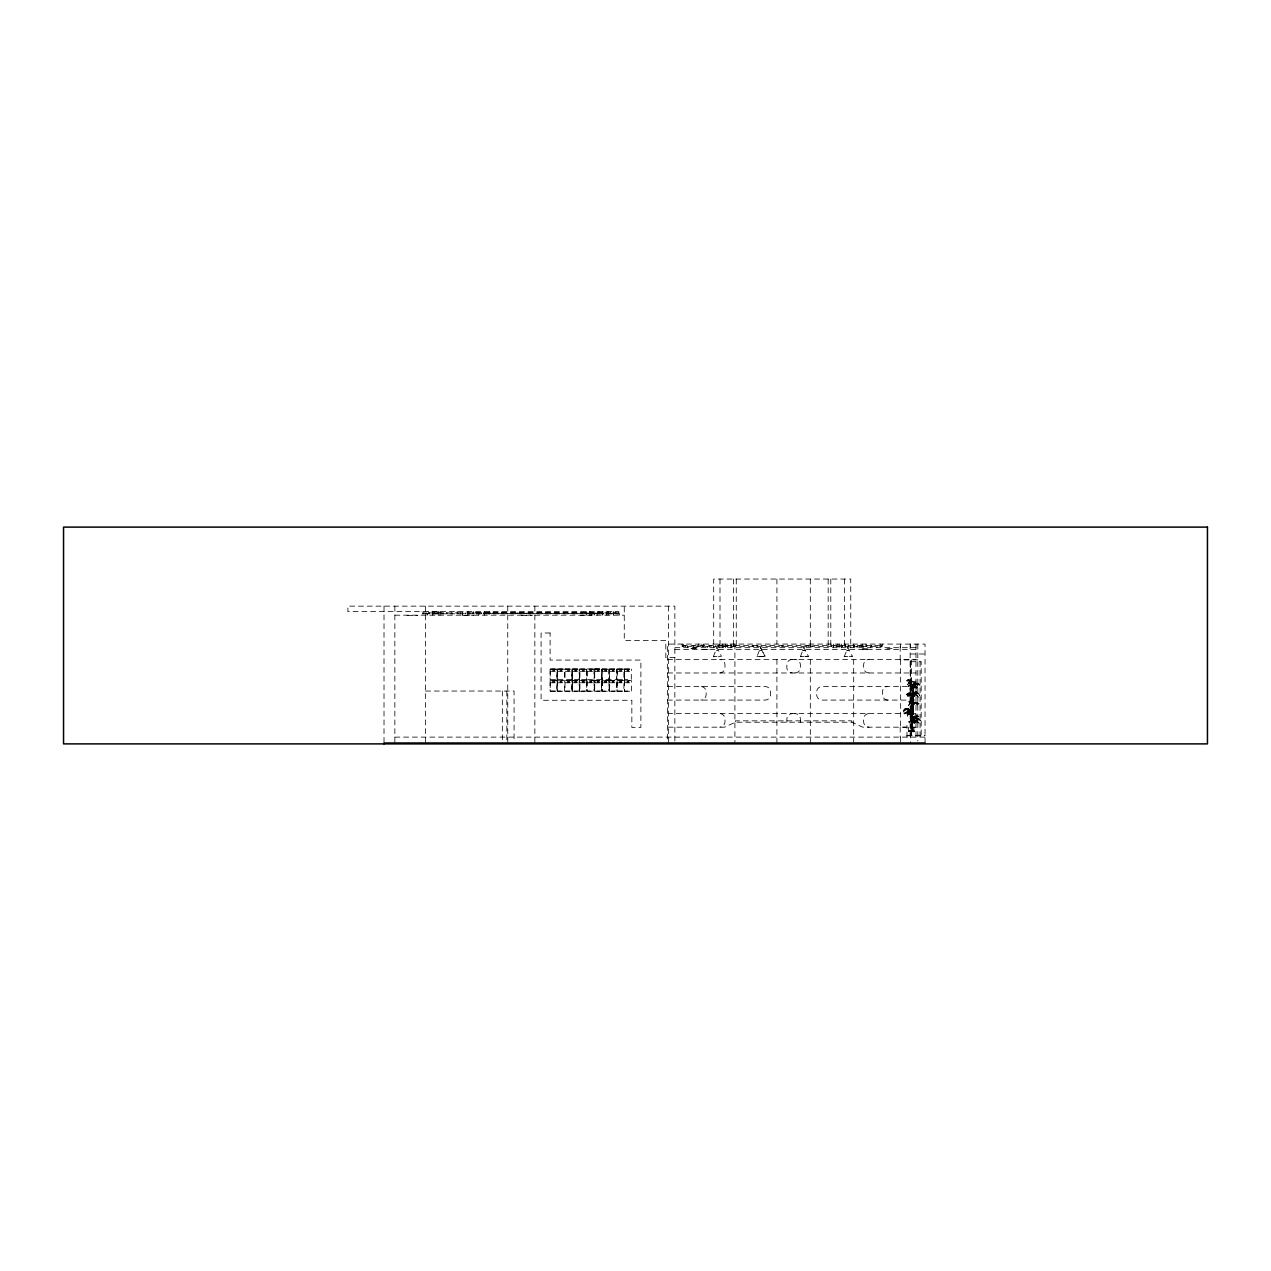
<?xml version="1.0" encoding="UTF-8"?>
<svg xmlns="http://www.w3.org/2000/svg" width="1271" height="1271" viewBox="0 0 1271 1271"><rect width="100%" height="100%" fill="white"/><g stroke="black" fill="none" stroke-linecap="round" stroke-linejoin="round"><path stroke-width="0.75" stroke-dasharray="5 3.75" d="M908.781 727.171C906.414 733.176 912.53 731.826 911.45 730.809M914.421 682.765A22.036 3.988 79.1 0 1 914.627 682.829L914.627 682.829A21.623 1.319 0.4 0 0 914.564 682.749L914.421 682.765A22.783 2.987 -0.8 0 0 914.357 682.877L913.007 695.587L912.467 731.699L912.689 713.587L909.972 713.079A12.758 1.509 -35.3 0 1 908.86 713.905L908.225 714.588A12.329 2.701 -60.2 0 1 907.272 716.161A12.329 2.701 -60.2 0 1 908.114 714.54L908.749 713.889A12.631 1.478 -34.9 0 1 909.877 713.079L911.927 713.095A9.501 1.875 16.4 0 1 912.896 713.508L913.388 713.857A9.247 4.814 55.4 0 0 912.912 712.634L912.514 712.157A9.469 3.05 30.7 0 0 911.768 711.553L911.196 712.157A7.118 4.925 -11.1 0 1 911.164 712.729A6.975 4.734 -14.3 0 1 910.942 712.237L911.577 711.553A9.564 3.114 31 0 0 912.26 712.173L912.689 712.666A9.247 4.814 55.4 0 0 913.404 713.857A5.862 2.129 37.2 0 1 913.897 714.636A5.306 1.922 37.2 0 1 913.071 713.825L913.531 686.912L917.169 687.5A5.434 0.985 43.6 0 1 916.725 687.118L914.993 686.594A5.561 1.827 4.9 0 0 915.104 686.833L915.231 687.039A3.432 2.256 9.6 0 0 915.581 687.5A3.098 2.049 9.6 0 0 915.549 687.023L915.454 686.833A5.529 1.811 4.8 0 0 915.263 686.594L915.581 686.578A7.435 2.177 31.7 0 0 917.36 688.024A7.435 2.177 31.7 0 0 915.692 686.594L915.628 686.499M915.438 682.209L915.136 682.193A4.528 2.907 -5.3 0 0 914.755 682.4L914.469 682.67A22.608 3.702 -1 0 1 914.453 682.877L912.673 695.634L914.945 692.552L919.076 693.887A7.531 1.223 58.7 0 0 919.537 694.633A7.69 0.921 59.1 0 0 919.076 693.887L918.488 693.346A7.928 1.668 22.8 0 0 916.264 692.107L915.851 691.964A18.318 3.368 10.2 0 0 916.327 691.885A17.842 9.072 -86.9 0 1 916.661 691.996L916.232 691.869A18.445 2.844 11 0 0 915.93 691.917L912.737 695.555L911.943 731.699L912.594 695.571L914.389 682.384A4.893 1.668 -10.9 0 0 913.658 682.003A4.893 1.668 -10.9 0 0 914.23 682.432M916.852 695.428L918.25 697.128L915.628 694.236A7.69 1.795 33.2 0 0 917.328 695.73A7.69 1.795 33.2 0 0 915.946 694.363L913.642 694.411L912.864 695.587L912.562 731.699L912.8 695.587L912.928 704.531L912.085 704.547L911.815 731.746L914.246 731.699L914.23 730.809L908.86 730.682L908.829 731.699L910.02 731.222M914.23 682.432C911.116 686.181 914.627 719.386 910.513 711.569A9.533 4.782 -19.7 0 0 909.369 713.412A9.533 4.782 -19.7 0 0 910.814 711.569L911.815 713.635L909.464 712.84A9.056 1.811 -1.8 0 0 908.606 712.952L908.145 713.095A3.686 1.382 -17.6 0 0 907.637 713.476A4.321 1.621 -17.6 0 0 908.4 713.126C919.807 716.145 907.732 687.976 914.961 682.988A9.787 2.733 2.9 0 1 917.424 683.703L917.869 684.179A5.862 3.241 27.1 0 0 918.711 684.974A5.306 2.923 27.1 0 0 918.298 684.163L917.916 683.83A9.453 2.526 12.2 0 0 917.154 683.433L919.14 684.322A9.294 1.001 44.3 0 1 919.727 684.974A9.501 1.446 44.1 0 1 919.012 684.227L918.17 683.719M918.393 703.34L919.124 703.991A9.294 0.906 44.3 0 1 918.393 703.34C915.787 701.735 911.609 701.528 909.401 703.864A12.329 2.701 -60.2 0 1 908.447 705.437A12.329 2.701 -60.2 0 1 909.289 703.832L909.925 703.181A12.631 1.478 -34.9 0 1 911.053 702.37L909.178 702.656L910.163 702.259A8.341 1.652 -1.6 0 0 910.862 702.18L913.102 702.386A9.501 1.875 16.4 0 1 914.071 702.799L914.564 703.133A5.862 2.129 37.2 0 1 915.072 703.927A5.306 1.922 37.2 0 1 914.262 703.117L913.722 702.799A9.453 1.859 16.2 0 1 912.832 702.386L909.575 702.418A4.321 1.621 -17.6 0 1 908.813 702.768A3.686 1.382 -17.6 0 1 909.321 702.386L909.782 702.243A9.056 1.811 -1.8 0 1 910.64 702.132L913.118 702.942L912.928 731.222L911.704 731.746L911.672 730.682L911.736 731.746M912.864 704.499L914.342 683.194L913.023 683.448A4.321 1.16 -23.5 0 0 912.737 683.814A3.686 0.985 -23.5 0 0 913.293 683.417L914.675 683.02A9.787 2.733 2.9 0 0 917.424 683.703A9.501 2.558 12.4 0 1 916.788 683.433L917.598 683.433A12.71 0.826 35.3 0 1 920.998 685.895A12.71 0.826 35.3 0 1 917.551 683.433L916.375 683.417M912.88 704.579C910.02 703.514 917.185 680.811 912.991 685.196A7.404 4.178 -30.7 0 1 912.705 685.784A7.261 3.877 -32.6 0 1 912.753 685.276C909.099 684.529 907.653 685.45 912.657 685.196L914.786 684.847A7.642 1.859 8.6 0 1 915.215 684.243L915.692 684.163A17.762 1.922 -4.3 0 0 916.137 684.068A17.19 8.484 -77.6 0 1 916.55 684.116L916.089 684.052A16.857 0.858 2 0 0 916.756 684.132A12.631 7.229 7 0 1 916.55 683.417L917.169 683.29A12.758 7.372 7.1 0 1 917.281 684.243L917.328 684.91A12.329 10.518 21.7 0 1 917.106 686.483A12.329 10.518 21.7 0 1 916.804 684.862L916.041 684.052A17.635 2.383 -5.5 0 0 915.692 684.163L913.611 686.848L912.467 695.571L911.879 731.699L911.069 711.474L911.815 731.699C912.403 729.999 915.628 731.619 913.198 731.762M914.485 682.4L911.879 713.539L911.005 711.506L908.415 712.713L911.053 711.553L911.911 713.587L911.831 731.699M909.829 703.483A8.389 1.319 -59.1 0 0 909.258 704.547A8.389 1.319 -59.1 0 0 909.909 703.467A6.45 3.638 -27.4 0 1 910.306 703.006A8.675 1.255 -33.6 0 1 911.053 702.498L915.041 702.545A7.086 1.303 16.6 0 1 915.835 702.863L916.232 703.101A3.988 1.557 36.1 0 1 916.741 703.705A4.401 1.732 36.1 0 1 916.01 703.117L913.039 702.927L912.467 722.627L916.741 715.78A17.635 2.383 -5.5 0 1 917.042 715.668L917.551 715.732A17.19 8.484 -77.6 0 0 917.138 715.684A17.762 1.922 -4.3 0 1 916.741 715.78L916.979 716.002A7.07 0.794 9.7 0 1 917.678 716.097L918.663 716.494L915.676 716.542L913.166 721.007L913.849 721.928A12.329 9.294 42.5 0 1 914.214 723.549A12.329 9.294 42.5 0 1 913.404 721.976L912.991 721.293A12.758 6.244 21.7 0 1 912.435 720.466L908.543 722.023A5.862 0.826 -41.4 0 0 909.48 721.245L912.816 720.466A12.631 6.133 21.4 0 1 913.499 721.277A4.401 2.018 33.3 0 1 913.722 721.896A3.988 1.827 33.3 0 1 913.182 721.293L912.832 721.038A7.086 1.716 13.9 0 1 912.276 720.736L911.196 721.277A9.501 5.529 -29.3 0 1 910.846 722.039A9.294 5.148 -31.2 0 1 910.894 721.372C912.181 718.83 920.617 722.214 914.389 720.609A12.631 7.213 -7.2 0 0 914.119 721.42L914.008 722.055A12.329 10.692 -13 0 0 914.008 723.676A12.329 10.692 -13 0 0 914.548 722.103L914.723 721.435A12.758 7.356 -7.3 0 0 914.85 720.609L915.47 720.435A9.485 2.701 18.1 0 1 917.487 721.753A9.485 2.701 18.1 0 1 915.295 720.466L911.132 720.498A12.71 4.433 -29.7 0 0 908.511 722.945A12.71 4.433 -29.7 0 0 911.402 720.498L915.803 720.625A12.71 1.748 34.7 0 1 919.092 723.088A12.71 1.748 34.7 0 1 915.708 720.625L913.15 720.943C911.069 718.496 907.51 725.296 910.179 721.34M910.37 731.762L911.418 731.699L910.973 730.777M914.23 731.699L908.924 731.095M912.038 704.515L912.038 713.555L909.766 712.856A8.341 1.652 -1.6 0 1 908.892 713.015L907.987 713.365L911.943 713.508L909.115 709.44L907.065 708.551A9.787 1.43 -14.3 0 0 903.935 709.25A9.787 1.43 -14.3 0 0 907.001 708.614L909.051 709.52L911.927 713.571L909.686 712.888L911.879 713.539L909.099 709.44L905.572 708.376A22.036 18.715 -69.3 0 1 906.525 708.328A22.783 1.7 6.2 0 1 907.192 708.44L907.351 708.725A9.056 1.525 6.6 0 0 906.986 708.837L906.843 708.98A3.686 1.716 3.1 0 0 906.843 709.361A4.321 2.018 3.1 0 0 907.224 709.011L907.319 708.948A8.341 1.366 6.6 0 0 907.669 708.773L911.927 713.571L907.129 712.92A12.329 9.771 -37.3 0 0 907.144 714.493A12.329 9.771 -37.3 0 0 907.621 712.888L907.891 712.237A12.631 6.784 -15.1 0 0 908.241 711.426L904.761 712.586L907.573 711.442A12.71 2.367 -34 0 1 904.237 713.905A12.71 2.367 -34 0 1 907.415 711.442L907.812 711.299A12.758 6.927 -15.3 0 0 907.319 712.253L908.479 712.427M908.908 731.699C911.275 729.506 909.528 732.128 910.115 731.222M914.469 682.686L912.546 695.602L911.831 713.539L910.687 711.458L911.831 713.603L907.446 708.646M911.99 720.705L911.879 720.673A9.533 5.529 -1.6 0 1 911.688 722.579C911.18 700.146 914.04 724.82 911.831 722.659A9.533 5.529 -1.6 0 1 911.625 720.736L915.565 720.546A8.643 1.319 32.8 0 1 917.853 722.15A8.643 1.319 32.8 0 1 915.485 720.562L911.958 720.45L915.231 720.466A8.675 4.734 10.2 0 1 915.549 721.086L915.66 721.531A8.389 6.816 29.6 0 1 915.628 722.595A8.389 6.816 29.6 0 1 915.311 721.515L915.152 721.086A8.595 4.655 10.1 0 1 914.945 720.546L914.913 720.578A6.45 2.002 8.2 0 0 915.263 720.864L915.533 721.086A3.988 2.431 20.4 0 0 916.073 721.61A3.606 2.192 20.4 0 0 915.851 721.054L915.74 720.943A6.434 1.97 8.1 0 0 915.184 720.578L913.166 721.007A7.118 1.748 14.1 0 0 912.53 720.736L911.037 720.721M909.718 703.53L910.036 703.197A12.758 1.509 -35.3 0 0 911.148 702.37L918.361 703.244M914.199 727.171L913.579 731.746M912.705 704.484L913.023 695.618L916.153 692.123A7.928 1.668 22.8 0 0 918.472 693.235M550.105 669.213L550.105 679.572M550.105 680.668L550.105 690.995M557.016 679.604L557.032 669.213M557.508 669.213L557.524 679.572M557.032 690.995L557.032 680.668M557.508 680.668L557.508 690.995M564.975 669.213L571.775 669.15L571.775 679.588L565.007 679.667L565.087 669.134M564.435 690.995L564.419 680.573L557.619 680.589L557.619 691.043L564.419 691.09M571.886 679.604L571.886 669.213M571.886 690.995L571.886 680.668M572.379 680.668L572.411 691.138M579.401 679.54L579.401 669.213M579.83 669.213L586.694 669.134L586.694 679.588L579.862 679.667L579.989 669.134M579.401 690.995L579.401 680.668M579.83 680.668L586.694 680.589L586.694 691.043L579.862 691.138L579.989 680.589M594.256 690.995L594.256 680.573L587.345 680.605L587.345 691.043L594.24 691.09M601.66 679.604L594.701 679.572L594.717 669.086L601.564 669.134L601.564 679.588L601.501 669.15M602.104 669.213L609.127 669.213M601.676 690.995L594.701 691.074L594.717 680.541L601.564 680.589L601.564 691.043L601.501 680.605M609.603 669.213L616.53 669.213L609.794 669.324M609.127 690.995L609.111 680.573L602.12 680.541L602.136 691.138L609.111 691.09M616.419 691.043L609.635 691.106L609.635 680.541L616.53 680.605L616.53 690.963M617.071 669.213L617.071 679.572M617.071 680.668L617.071 690.995M624.474 669.213L631.401 669.213M631.401 690.995L631.385 680.573L624.474 680.605L624.506 691.138L631.369 691.09M914.564 702.545L915.279 702.561A9.533 1.255 34.8 0 1 917.741 704.404A9.533 1.255 34.8 0 1 915.199 702.561L914.214 702.545A9.469 5.418 -6.8 0 0 914.024 703.149L913.944 703.641A9.247 8.023 -12 0 0 913.944 704.849A9.247 8.023 -12 0 0 914.342 703.673L914.469 703.165A9.564 5.529 -6.9 0 0 914.564 702.545L915.898 703.149A7.118 2.653 40.1 0 0 916.343 703.721A6.975 2.32 41 0 0 916.057 703.228L915.581 702.863A7.118 1.319 16.8 0 1 914.898 702.561L914.977 702.45M911.609 702.228L910.64 702.942A6.323 3.702 -24.9 0 1 909.941 703.499L910.354 703.038A8.595 1.239 -33.2 0 0 911.116 702.498L914.659 702.466L912.054 704.515L913.436 686.848L915.628 684.227M912.499 693.362C916.391 696.143 915.771 692.616 911.895 694.22A9.501 6.45 14.9 0 0 912.006 694.983A9.294 6.164 17.9 0 0 912.228 694.316L911.927 693.394A4.321 1.509 19.6 0 1 912.149 693.759L910.306 695.062L912.292 693.426A12.71 6.101 21.9 0 0 914.421 695.888A12.71 6.101 21.9 0 0 912.673 693.426L911.1 693.172L912.88 695.65L913.611 686.928L915.994 684.386A7.07 0.794 9.7 0 1 916.677 684.465L917.662 684.878L915.771 684.418M916.772 695.38L913.642 694.411L912.594 695.571L910.624 692.997A9.787 2.558 -6.6 0 1 907.621 693.648A9.787 2.558 -6.6 0 1 910.481 692.933L911.72 693.362A3.686 1.287 19.6 0 0 912.149 693.759L913.341 693.887A5.735 1.112 29 0 0 913.738 694.268L914.961 692.552L918.393 693.251M909.162 680.08L912.626 685.228L909.861 680.811L911.164 681.049A7.404 4.449 27.4 0 0 911.402 681.637A7.261 4.178 29.5 0 0 911.402 681.113L908.638 680.001A17.762 1.795 4.9 0 1 908.209 679.906L908.304 679.89A17.635 2.208 6.2 0 1 908.701 680.001L908.924 680.255A7.642 1.748 -9.9 0 0 909.369 680.636A7.642 1.748 -9.9 0 0 909.162 680.08L908.765 680.064M915.628 694.236L912.88 695.555L914.627 682.495M912.975 695.571L914.342 683.21L913.642 686.88L914.802 686.483A9.85 2.161 33.4 0 1 915.644 687.118L915.898 687.436A7.213 5.068 47 0 0 916.264 688.374A7.213 5.068 47 0 0 916.169 687.452L915.994 687.071A7.467 3.638 21.9 0 0 915.581 686.578L915.263 686.594A7.388 3.575 21.6 0 0 915.692 687.055L916.121 687.627A9.612 3.559 58.5 0 1 916.709 688.882A9.612 3.559 58.5 0 1 915.946 687.659L915.47 687.134A9.961 2.208 33.8 0 1 914.659 686.483L913.563 686.499A9.914 5.449 -12.9 0 0 912.88 688.421A9.914 5.449 -12.9 0 0 913.913 686.499L914.5 686.372A9.294 5.497 28 0 0 914.485 685.593C914.612 682.829 909.226 686.69 912.896 684.815A7.118 1.287 17 0 1 913.642 685.133L914.167 685.498A9.501 5.847 25.7 0 0 914.453 686.261L914.278 686.419A7.404 2.987 5.1 0 1 914.58 687.389A7.404 2.987 5.1 0 1 914.008 686.372L915.454 686.467M909.877 680.795L911.053 682.702L907.51 683.337L911.069 682.734L908.908 680.255L913.341 686.88L915.295 686.562L913.372 686.928L908.908 680.271L913.404 686.833L909.877 680.779L910.687 680.287L909.909 680.811L913.388 686.833L908.908 680.255L912.626 685.228L908.924 680.255L910.64 680.319L909.909 680.811L913.404 686.833L910.37 682.273L914.087 686.435L913.404 686.944L909.877 680.795L913.356 681.621L908.908 680.271L913.42 686.833L909.877 680.811L911.243 680.43A9.914 3.686 28.7 0 1 913.245 682.336A9.914 3.686 28.7 0 1 911.069 680.43L909.972 680.414A9.85 4.607 -22.9 0 0 909.401 681.034L909.099 681.542A9.612 7.022 -44.8 0 0 908.797 682.797A9.612 7.022 -44.8 0 0 909.448 681.574L909.782 681.049A9.961 4.703 -23.1 0 0 910.258 680.414L911.037 680.319M915.215 684.243L913.642 686.912L914.485 682.591C910.37 685.466 915.406 724.089 909.099 709.44L907.573 708.757L911.911 713.587L908.733 712.443A22.036 21.13 48.5 0 0 907.669 712.491L907.669 712.491M915.406 684.481L913.642 686.912L914.5 682.591L912.07 704.515L914.373 702.545M910.687 684.64L910.37 684.783A8.643 0.89 -33.3 0 1 907.987 686.372A8.643 0.89 -33.3 0 1 910.322 684.767L914.437 684.719A12.71 4.957 27.9 0 1 916.836 687.166A12.71 4.957 27.9 0 1 914.119 684.719L911.434 684.815A9.564 1.462 -34.9 0 1 910.624 685.434L910.147 685.927A9.247 2.494 -59.8 0 1 909.416 687.118A9.247 2.494 -59.8 0 1 910.036 685.895L910.513 685.419A9.469 1.43 -34.6 0 1 911.339 684.815L913.325 686.88L915.279 686.515L913.388 686.848L914.5 682.591L912.499 695.587L915.056 694.236A10.232 5.592 9.6 0 0 914.739 694.792L914.564 695.269A9.993 8.532 7.6 0 0 914.278 696.524A9.993 8.532 7.6 0 0 914.977 695.412L915.215 694.919A10.343 5.704 9.6 0 0 915.422 694.316L915.168 694.157M572.395 669.086L572.411 679.667M594.701 669.118L601.485 669.324M911.1 684.767L910.703 684.751A8.675 4.846 -6.8 0 0 910.465 685.307L910.401 685.752A8.389 7.006 -22.6 0 0 910.497 686.817A8.389 7.006 -22.6 0 0 910.767 685.736L910.878 685.307A8.595 4.75 -6.6 0 0 911.005 684.767L914.326 684.561A9.85 4.909 20.2 0 1 914.834 685.196L915.088 685.705A9.612 7.419 40.3 0 1 915.342 686.96A9.612 7.419 40.3 0 1 914.723 685.736L914.373 685.196A9.961 5.005 20.4 0 1 914.008 684.561L913.023 684.592A9.914 3.257 -30.5 0 0 910.91 686.499A9.914 3.257 -30.5 0 0 913.213 684.592L911.641 684.704L912.483 684.767A9.533 5.418 8.1 0 1 912.816 686.658A9.533 5.418 8.1 0 1 912.117 684.831L913.325 686.88L914.485 682.606L914.199 683.925L917.312 683.274M912.53 722.786L915.072 717.48A21.623 1.223 1.4 0 1 915.708 717.575L915.438 717.559A22.036 9.961 77.9 0 0 914.929 717.511A22.783 2.764 -3 0 0 914.643 717.622L913.801 718.067A4.321 1.589 -18.2 0 0 913.627 718.544A3.686 1.35 -18.2 0 0 914.008 718.147L915.12 717.718A9.787 2.478 7.6 0 1 918.043 718.433A9.787 2.478 7.6 0 1 914.977 717.797L912.403 722.77L912.848 731.746M911.434 702.243L914.659 702.466L913.071 702.958L912.721 704.579L913.102 702.958L914.739 702.45L910.878 703.181A9.501 6.577 -10.4 0 0 910.64 703.943A9.294 6.482 -6.9 0 0 911.196 703.276L912.34 702.545A6.45 1.764 12 0 1 912.769 702.815L912.959 703.038A3.988 2.177 27.6 0 1 913.007 703.562A3.606 1.97 27.6 0 1 912.642 703.022L912.403 702.799A6.434 1.732 11.8 0 1 912.07 702.529L912.483 702.386A12.71 7.308 5.8 0 1 912.753 704.849A12.71 7.308 5.8 0 1 912.022 702.386L916.661 702.45A12.71 2.907 33.3 0 1 919.743 704.897A12.71 2.907 33.3 0 1 916.486 702.45L911.371 702.418A8.643 4.671 -9.2 0 0 910.894 704.102A8.643 4.671 -9.2 0 0 911.736 702.513L916.28 702.307M912.149 704.547L914.643 702.513L908.844 701.783A22.036 21.13 48.5 0 1 909.909 701.735L913.023 702.927L912.673 713.539L913.023 702.911L910.957 701.926M915.946 702.402L911.609 702.482L915.946 702.402L912.038 702.259L913.039 702.863L912.61 704.579L913.023 702.911L911.228 702.196L915.978 702.339A9.453 2.971 7.2 0 1 916.47 702.847L916.693 703.181A5.306 3.384 15.4 0 1 916.868 703.975A5.862 3.734 15.4 0 1 916.184 703.197L915.898 702.863A9.501 3.019 7.3 0 1 915.565 702.45L915.978 702.355A12.631 6.562 17.7 0 0 916.375 703.244L916.677 703.88A12.329 9.39 41.6 0 0 917.217 705.5A12.329 9.39 41.6 0 0 917.169 703.927L916.931 703.244A12.758 6.673 18 0 0 916.343 702.418L911.243 702.164L915.978 702.355L911.323 702.402L913.023 702.911L912.626 704.595L913.118 702.942L914.643 702.529L911.243 702.164L913.023 702.911L912.61 704.595L913.055 702.911L914.659 702.45L911.323 702.402M912.721 704.579L913.102 702.958L914.659 702.529L911.609 702.482L914.659 702.529M912.689 731.699L912.387 722.722L914.564 717.702M909.782 712.65L911.847 713.619L910.751 712.936L910.02 713.984A9.294 6.482 -6.9 0 1 909.464 714.652A9.501 6.577 -10.4 0 1 909.702 713.889L911.657 713.095A9.453 1.859 16.2 0 0 912.546 713.508L912.626 722.627L914.485 717.972L912.403 722.77L914.485 717.924L912.419 722.786L914.485 717.924L912.435 722.786L914.485 717.94L912.816 721.134L911.498 720.578L915.263 720.419M912.61 704.579L912.371 702.243M912.403 722.754L912.848 721.086L915.12 720.45L910.576 721.34A7.118 4.687 -19.6 0 0 910.306 721.896A6.975 4.671 -16.5 0 0 910.783 721.404L912.26 720.323M624.49 680.573L624.585 691.043M907.859 711.236L911.021 711.919C904.38 711.617 912.689 710.203 911.847 713.587C903.792 703.499 916.375 714.874 908.161 711.41C915.851 714.652 904.491 706.644 909.035 709.488C915.311 715.923 904.602 706.422 909.083 709.425L910.592 711.506M910.735 692.711L910.672 692.695A22.036 8.675 -78.3 0 0 910.29 692.759L910.068 692.79A21.623 1.255 -1.1 0 1 910.608 692.695L910.672 692.695A22.783 2.828 2.5 0 1 910.989 692.822C914.151 698.859 911.704 690.598 908.59 694.045A6.323 1.398 -41 0 0 908.272 694.474L907.129 695.094L910.846 693.537A9.533 5.529 -1.4 0 1 910.592 695.38A9.533 5.529 -1.4 0 1 910.497 693.537L908.161 694.395A6.45 1.7 -40.5 0 0 908.717 693.982L911.402 693.537A7.118 1.732 14.2 0 1 912.054 693.855L913.102 693.855A7.721 4.258 15.2 0 1 912.657 695.205A7.721 4.258 15.2 0 1 912.832 693.791L913.515 693.982A5.767 1.128 29.2 0 1 913.992 694.331L914.199 694.586A3.559 1.43 48.5 0 1 914.31 695.094A3.225 1.303 48.5 0 1 913.992 694.522L915.994 691.932M912.499 693.871L912.117 694.125A5.656 3.702 1.3 0 1 911.641 694.411A5.767 3.718 -1.9 0 1 911.943 694.03L912.356 694.109A4.401 2.002 33.5 0 1 912.61 694.697A3.988 1.811 33.5 0 1 912.07 694.093L912.499 695.634L911.815 693.219M910.608 692.695A22.608 3.527 3.1 0 0 910.894 692.822L912.546 695.539L911.879 693.315L912.467 695.602L909.925 693.346M908.527 693.156L909.13 693.378A9.501 2.939 -8.5 0 1 908.733 693.791L908.4 694.125A5.862 3.654 -18.4 0 1 907.685 694.903L908.177 693.775A9.453 2.892 -8.4 0 1 908.717 693.378L911.958 693.378L908.098 693.378A12.71 2.447 -33.9 0 0 904.92 695.825A12.71 2.447 -33.9 0 0 908.241 693.378L909.321 693.362L905.683 694.919L908.209 693.203L911.958 693.378L908.59 693.235A12.758 6.895 -15.7 0 0 907.955 694.188A5.306 3.305 -18.4 0 0 907.685 694.903A12.329 9.723 -38 0 0 907.78 696.429A12.329 9.723 -38 0 0 908.272 694.808L908.527 694.173A12.631 6.752 -15.5 0 0 908.908 693.346L909.289 693.331M916.343 715.986L916.296 715.875A7.642 1.859 8.6 0 0 915.787 716.415A7.642 1.859 8.6 0 0 916.486 715.907L912.499 722.611L913.754 718.623L917.217 718.163A12.71 2.907 33.3 0 0 920.474 720.625A12.71 2.907 33.3 0 0 917.392 718.163L914.596 718.512L916.566 715.938L912.483 722.611C913.881 720.593 909.671 719.783 913.071 721.022L915.104 720.53L911.323 720.625M909.718 693.505C917.821 694.427 903.363 692.345 911.657 693.95L908.686 693.219L911.752 693.823L909.766 693.41A6.434 1.589 -13.4 0 0 909.099 693.775L908.733 694.03A3.606 1.748 -31.6 0 0 908.352 694.554A3.988 1.938 -31.6 0 0 909.003 694.03L909.369 693.807A6.45 1.605 -13.6 0 0 909.925 693.521L910.036 693.473A8.675 4.909 2.4 0 0 909.988 694.014L910.02 694.459A8.389 7.229 -1.2 0 0 910.274 695.523A8.389 7.229 -1.2 0 0 910.386 694.443L910.401 694.014A8.595 4.814 2.5 0 0 910.354 693.489L910.068 693.394M915.978 718.163L919.124 719.052A9.294 0.906 44.3 0 0 919.854 719.72L916.264 718.115A5.529 1.811 4.8 0 1 916.455 718.449L916.55 718.639A3.098 2.049 9.6 0 1 916.582 719.116A3.432 2.256 9.6 0 1 916.232 718.655L916.105 718.449A5.561 1.827 4.9 0 1 915.994 718.21L916.534 718.099A7.435 2.177 31.7 0 0 918.361 719.656A7.435 2.177 31.7 0 0 916.693 718.21L916.439 718.115A7.467 3.638 21.9 0 1 916.995 718.687L917.408 719.608A12.329 9.39 41.6 0 0 917.948 721.213A12.329 9.39 41.6 0 0 917.9 719.64L917.662 718.973A12.758 6.673 18 0 0 917.074 718.147L914.58 718.48L916.486 716.034L912.578 722.659L912.896 721.15L915.088 720.498L912.165 720.466M916.756 716.002L912.514 722.611L912.896 721.15L915.088 720.498L911.974 720.45L914.31 720.593A9.469 1.922 33.8 0 1 915.12 721.197L915.581 721.674A9.247 3.193 58.9 0 1 916.169 722.897A9.247 3.193 58.9 0 1 915.438 721.706L914.977 721.213A9.564 1.954 34.1 0 1 914.183 720.593L913.468 720.609A9.533 5.306 -11.7 0 1 912.562 722.436A9.533 5.306 -11.7 0 1 913.134 720.609L913.913 721.261A6.975 4.893 -1.7 0 0 914.246 721.769A7.118 5.02 1.9 0 0 914.151 721.197L912.769 720.609A7.118 1.096 -17.9 0 0 911.974 720.911L911.561 721.165A4.401 1.207 -39.5 0 0 911.1 721.753A3.988 1.08 -39.5 0 0 911.752 721.15L912.197 720.911A7.086 1.08 -17.6 0 0 912.928 720.609C914.135 720.927 912.657 720.26 915.644 716.59L916.486 716.034M913.388 720.53L912.578 722.659L912.912 721.134L914.993 720.498L911.672 720.689L914.961 720.578M914.675 681.987A11.01 2.637 -84.6 0 1 914.818 681.669L914.866 681.51A10.803 5.704 -16.5 0 0 914.612 681.987M916.772 716.034L912.578 722.659L912.912 721.134L911.72 720.641M913.071 720.943L912.499 722.611L916.582 716.05L913.198 721.007L911.958 720.355L915.056 720.53L911.958 720.355L915.041 720.466L911.974 720.355L915.041 720.466L913.086 721.007L915.66 718.099A9.85 2.161 33.4 0 1 916.645 718.735L916.915 718.909A5.862 3.734 15.4 0 0 917.598 719.704A5.306 3.384 15.4 0 0 917.424 718.893L917.201 718.576A9.453 2.971 7.2 0 0 916.741 718.163L916.264 718.21A9.501 3.019 7.3 0 0 916.629 718.576L917.122 719.243A9.612 3.559 58.5 0 1 917.71 720.498A9.612 3.559 58.5 0 1 916.947 719.275L916.47 718.75A9.961 2.208 33.8 0 1 915.66 718.099L914.564 718.131A9.914 5.449 -12.9 0 0 913.881 720.037A9.914 5.449 -12.9 0 0 914.913 718.131L915.009 717.988A7.404 2.987 5.1 0 0 915.581 719.005A7.404 2.987 5.1 0 0 915.263 717.988L914.612 718.544L918.17 719.116A5.434 0.985 43.6 0 1 917.726 718.735L913.77 718.623L912.483 722.611L913.833 718.623L916.359 718.194A7.388 3.575 21.6 0 0 916.693 718.671L916.899 719.052A7.213 5.068 47 0 0 917.265 719.99A7.213 5.068 47 0 0 917.169 719.084L917.09 718.878A12.631 6.562 17.7 0 1 916.661 718.147L913.77 718.608M579.369 679.667L572.49 679.588L572.586 669.134L579.29 669.134M579.369 691.122L572.49 691.043L572.586 680.589L579.29 680.589M911.18 693.235L911.752 693.823C909.305 692.06 906.445 697.906 909.353 693.934M713.317 656.694L716.955 647.686L721.499 656.281L713.317 656.694L719.45 656.392M756.896 656.694L764.935 656.265L756.896 656.678L760.535 647.67L765.078 656.281L760.535 647.717M800.38 656.662L803.892 647.67L808.435 656.281L800.396 656.694L808.435 656.281M844.23 656.678L847.868 647.67L852.396 656.249L844.23 656.678L852.396 656.249M911.752 731.095L912.88 731.095M913.849 684.576L914.056 685.339A4.401 1.446 38.2 0 1 914.437 685.975A3.988 1.303 38.2 0 1 913.817 685.371L913.388 685.133A7.086 1.271 16.8 0 1 912.705 684.815A12.631 5.72 -24 0 0 911.958 685.498L911.561 686.149A12.329 8.738 -46.5 0 0 911.116 687.77A12.329 8.738 -46.5 0 0 911.99 686.197L912.435 685.514A12.758 5.847 -24.3 0 0 913.086 684.688L915.501 684.434L913.658 686.912L915.485 684.418L910.656 684.799A6.434 1.875 -9.7 0 0 910.147 685.069L909.893 685.276A3.606 2.097 -24.1 0 0 909.623 685.832A3.988 2.32 -24.1 0 0 910.195 685.307L910.497 685.085A6.45 1.907 -9.9 0 0 910.91 684.799L912.657 685.228C914.707 683.321 919.283 687.754 914.786 684.847A7.642 1.859 8.6 0 0 915.485 684.291L913.579 686.864L915.295 686.562L913.579 686.864L915.485 684.418L913.579 686.864L915.295 686.547L913.595 686.896L915.485 684.418L913.579 686.864L915.279 686.515L913.579 686.88L915.485 684.418L914.087 686.451M909.814 693.759L911.18 693.489A7.086 1.7 14 0 0 911.72 693.839L911.1 693.14L911.657 693.871L909.686 694.204A6.975 4.687 -16.2 0 1 909.194 694.697A7.118 4.687 -19.4 0 1 909.464 694.141L910.227 693.648M915.279 692.075L915.152 692.139A3.495 1.239 -2.3 0 0 915.072 692.393A2.987 1.049 -2.3 0 0 915.422 692.171L912.88 695.602L915.47 694.331L912.26 693.807M912.864 695.587L915.724 692.139L912.88 695.602L915.708 692.171L912.959 695.618L913.611 694.395L915.835 694.363M913.77 684.831L911.561 685.482A6.975 4.893 -3.6 0 1 911.18 685.99A7.118 4.973 -7.1 0 1 911.323 685.419L912.753 685.164L913.325 686.88M912.387 693.744L915.485 694.347L913.198 693.855M914.945 692.584L917.344 692.679L914.945 692.568C921.221 692.441 913.897 693.235 915.724 692.171L914.977 692.6L917.71 692.902A10.343 4.941 33.9 0 1 918.027 693.585L918.107 694.157A9.993 7.165 57.2 0 1 917.884 695.38A9.993 7.165 57.2 0 1 917.741 694.014L917.614 693.458A10.232 4.846 33.6 0 1 917.376 692.759L914.945 692.616L917.312 692.806A7.658 2.717 20.5 0 1 917.551 693.251L917.63 693.553A4.306 2.907 27.5 0 1 917.551 694.236A4.75 3.209 27.5 0 1 917.217 693.473L917.09 693.14A7.69 2.764 20.6 0 1 916.979 692.727L917.869 692.933A10.295 2.971 47.3 0 1 919.711 695.507A10.295 2.971 47.3 0 1 917.71 692.902L914.945 692.552L915.724 692.139L913.658 694.379L915.724 692.171L913.086 693.775M917.154 683.21L914.199 683.957L918.361 683.734M914.643 718.512L916.375 718.131L915.009 718.051M909.226 682.305L911.069 682.765L909.13 682.416A7.435 1.811 -32.9 0 1 907.192 683.877A7.435 1.811 -32.9 0 1 908.956 682.432L911.085 682.702L910.243 682.177A7.404 2.923 -7.4 0 0 909.639 683.226A7.404 2.923 -7.4 0 0 910.401 682.209L911.069 682.765L909.21 682.305A7.467 3.845 -19 0 0 908.765 682.908L908.304 683.464A9.612 2.844 -59.5 0 0 907.685 684.719A9.612 2.844 -59.5 0 0 908.431 683.496L908.924 682.972A9.961 1.7 -34.7 0 0 909.766 682.32A9.85 1.668 -34.3 0 0 908.797 682.956L908.622 683.305A7.213 5.402 -43.1 0 0 908.574 684.211A7.213 5.402 -43.1 0 0 908.892 683.274A3.098 2.002 -14 0 1 908.987 682.861L909.099 682.67A5.529 1.764 -6.6 0 1 909.353 682.432L911.069 682.734L909.559 682.4A5.561 1.779 -6.7 0 1 909.432 682.67L909.289 682.877A3.432 2.208 -14 0 1 908.892 683.337L909.083 682.892A7.388 3.781 -18.7 0 0 909.369 682.416L911.069 682.749L909.814 680.779L910.64 680.319L908.908 680.271L910.433 682.241M913.77 718.608L916.677 718.115L913.801 718.703L914.485 717.972M914.357 716.081L913.754 716.892A7.261 3.877 -32.6 0 0 913.706 717.416A7.404 4.178 -30.7 0 0 913.992 716.828L915.327 716.193A9.85 4.909 20.2 0 1 915.835 716.812L916.089 717.321A9.612 7.419 40.3 0 1 916.343 718.576A9.612 7.419 40.3 0 1 915.724 717.352L915.422 716.828A9.961 5.005 20.4 0 1 915.009 716.193L914.024 716.209A9.914 3.257 -30.5 0 0 911.911 718.115A9.914 3.257 -30.5 0 0 914.214 716.209L916.502 716.05L915.692 716.622C910.306 717.146 913.627 716.081 915.676 716.558L914.961 716.113M909.099 709.504L906.35 708.996A12.71 6.085 -22 0 1 904.221 711.442A12.71 6.085 -22 0 1 905.969 708.996L906.89 708.98A9.453 3.114 4.1 0 0 907.033 709.393L907.192 709.711A5.306 3.432 12.8 0 0 907.51 710.521A5.862 3.797 12.8 0 0 907.716 709.742L907.637 709.393A9.501 3.162 4.2 0 0 907.335 708.98L904.142 709.774A9.501 4.004 -38.5 0 0 903.474 710.537A9.294 4.226 -36.9 0 0 904.301 709.869L906.144 708.773L909.083 709.536L905.969 708.996A12.631 3.765 -31.5 0 1 905 709.774L904.444 710.425A12.329 5.084 -57.8 0 1 903.602 712.046A12.329 5.084 -57.8 0 1 904.158 710.473L904.682 709.79A12.758 3.845 -31.8 0 1 905.699 708.964L909.099 709.44L911.069 711.474M913.579 684.656L910.814 684.719L915.501 684.434L913.69 684.481L914.627 684.958M911.021 684.767L913.627 684.576L910.592 684.688M913.595 684.576L910.846 684.688M910.64 680.319L908.924 680.239M911.625 693.299L911.243 693.41A12.758 4.591 -29.7 0 1 910.401 694.236L909.845 694.903A12.329 7.038 -53.8 0 1 908.908 696.476A12.329 7.038 -53.8 0 1 909.512 694.872L910.02 694.22A12.631 4.496 -29.4 0 1 910.973 693.41L911.72 693.95L910.052 693.41L912.546 695.539L910.052 693.473L912.483 695.602L910.036 693.473M915.994 727.171L862.707 727.171L851.872 722.214L735.353 722.214L724.518 727.171L667.625 727.171M910.608 712.983L911.307 713.11A12.71 7.308 5.8 0 1 911.561 715.557A12.71 7.308 5.8 0 1 910.846 713.11L911.911 713.635L910.338 712.936M910.481 682.32L910.846 682.336A9.914 5.608 9.4 0 1 911.291 684.259A9.914 5.608 9.4 0 1 910.497 682.352L910.465 682.225M910.544 731L911.053 730.984M912.848 731.699L913.563 730.809M907.716 679.953L908.257 679.89A17.19 9.803 76.9 0 0 907.716 679.953L908.304 679.89M913.372 731L914.214 730.968L913.182 730.984M761.567 650.355L759.788 650.45M792.262 659.442L790.181 659.84A5.418 5.418 0 0 0 786.844 664.86L786.844 667.561A5.418 5.418 0 0 0 790.181 672.566L792.262 672.979M909.925 701.703L908.844 701.783M716.463 650.434L717.734 650.371M848.631 650.339L846.788 650.434L847.995 650.371M716.51 647.717L717.416 647.67M760.09 647.686L760.995 647.67M803.431 647.686L804.336 647.67M847.407 647.686L848.313 647.638M805.401 656.392L807.228 656.313M913.595 694.363L915.501 694.268L912.864 693.775L915.501 694.284L912.848 693.775M763.029 656.376L763.871 656.329M910.068 712.872L911.927 713.619L910.767 713.031M908.654 680.255L908.415 680.255A7.07 0.906 -9.1 0 0 907.701 680.319L906.716 680.716L907.716 680.35A6.498 0.826 -8.9 0 0 908.415 680.255L909.019 680.319M602.772 612.86L457.624 612.86L457.687 613.829M489.685 613.591L602.057 613.591M394.852 615.18L624.268 615.18M407.101 615.386L417.937 615.386M462.755 615.386L473.59 615.386M521.523 615.386L532.358 615.386M580.339 615.386L591.174 615.386M684.227 645.43L684.227 646.335L684.084 645.43L880.66 645.43L880.469 646.335L880.326 645.43M674.853 647.686L915.994 647.686M674.853 649.497L915.994 649.497M910.576 654.009L925.034 654.009M674.853 657.631L665.813 657.631L665.813 640.473L624.268 640.473L624.268 606.14M667.625 659.442L915.994 659.442M917.805 659.887L900.186 659.903L900.186 644.079M910.576 661.698L921.189 661.698L921.189 737.116M550.232 668.943L556.905 668.943M557.635 668.943L564.324 668.943M565.087 668.943L571.775 668.943M572.522 668.943L579.258 668.943M579.989 668.943L586.662 668.943M587.393 668.943L594.113 668.943M594.844 668.943L601.517 668.943M602.247 668.943L608.984 668.943M609.73 668.943L616.419 668.943M617.182 668.943L623.87 668.943M624.585 668.943L631.274 668.943M564.324 669.15L557.619 669.134L557.619 679.588L564.435 679.572L564.435 669.213M594.161 669.134L587.345 669.15L587.345 679.588L594.256 679.572L594.256 669.213M550.295 669.277L556.841 669.324M557.699 669.277L564.245 669.324M565.166 669.277L571.696 669.34M572.57 669.277L579.211 669.277M586.614 669.324L580.021 669.34L580.069 671.31L586.614 671.31M594.081 669.324L587.424 669.34L587.536 671.31L594.081 671.31M602.295 669.34L608.936 669.324M617.261 669.277L623.807 669.34M624.665 669.34L631.21 669.277M589.887 669.849L591.619 669.817L591.523 670.85L589.887 670.818L589.982 669.817M604.742 669.833L606.489 669.817L606.378 670.85M606.489 670.834L604.742 670.818L604.853 669.817M550.295 671.31L556.841 671.31M557.699 671.31L564.245 671.31M565.166 671.31L571.696 671.31M572.57 671.31L579.211 671.31M594.876 671.31L601.485 671.31M602.295 671.31L608.936 671.31M609.794 671.31L616.34 671.31M617.261 671.31L623.807 671.31M624.665 671.31L631.21 671.31M667.625 672.979L915.994 672.979M609.603 679.54L609.603 669.15L609.635 679.651L616.53 679.572L616.514 669.102M624.474 669.15L624.49 679.604L631.29 679.588L631.385 669.102M550.295 680.795L556.841 680.748M557.699 680.748L564.245 680.732M565.166 680.795L571.696 680.748M572.57 680.748L579.211 680.732M586.614 680.732L580.021 680.795L580.069 682.765L586.614 682.765M594.081 680.732L587.424 680.795L587.536 682.765L594.081 682.765M594.876 680.795L601.485 680.732M602.295 680.748L608.936 680.732M609.794 680.748L616.34 680.732M617.261 680.795L623.807 680.732M624.665 680.795L631.21 680.795M906.97 681.113L915.994 681.113M589.887 681.32L591.619 681.304L591.523 682.305L589.887 682.305L589.982 681.288M604.742 681.32L606.489 681.288L606.378 682.305M606.489 682.273L604.742 682.289L604.853 681.288M550.295 682.781L556.841 682.765M557.699 682.781L564.245 682.765M565.166 682.781L571.696 682.765M572.57 682.781L579.211 682.765M594.876 682.781L601.485 682.765M602.295 682.781L608.936 682.765M609.794 682.781L616.34 682.765M617.261 682.765L623.807 682.781M624.665 682.765L631.21 682.781M910.131 684.068L909.671 685.498M667.625 686.531L765.158 686.531A5.418 5.418 0 0 1 770.591 691.948L770.591 694.665A5.418 5.418 0 0 1 765.158 700.083L667.625 700.083M915.994 686.531L822.067 686.531A5.418 5.418 0 0 0 816.649 691.948L816.649 694.665A5.418 5.418 0 0 0 822.067 700.083L915.994 700.083M910.131 687.881L910.131 689.47M425.563 691.043L514.072 691.043L514.072 741.025M564.991 691.106L571.775 691.043L571.775 680.589L564.991 680.541L564.975 690.995M550.232 691.233L556.905 691.249M557.635 691.233L564.308 691.249M565.087 691.233L571.775 691.249M572.538 691.249L579.242 691.233M579.989 691.249L586.646 691.233M587.393 691.249L594.113 691.233M594.86 691.249L601.517 691.233M602.263 691.249L608.968 691.233M609.73 691.233L616.419 691.249M617.182 691.233L623.87 691.249M624.585 691.233L631.274 691.249M667.625 713.619L915.994 713.619M906.97 714.524L915.994 714.524M908.876 731.127L910.052 731.095M906.97 735.305L925.034 735.305M906.97 735.75L925.034 735.75M394.852 737.116L925.034 737.116M914.945 692.631L917.328 692.743M917.551 715.732L917.757 715.748A16.857 0.858 2 0 1 917.042 715.668L917.09 715.668M909.512 682.4L911.053 682.765L909.369 682.416L911.085 682.718L910.37 682.289M908.177 711.315L911.021 711.919M906.477 708.853L909.083 709.44L907.573 708.789M910.56 693.505L911.72 693.871M913.055 702.831L911.958 702.339M914.675 716.177L915.692 716.574M913.674 684.481L914.691 684.958M624.49 679.651L624.585 669.134M609.111 669.07L609.111 679.635L602.136 679.667L602.216 669.15M609.603 690.995L609.715 680.589M925.034 742.979L925.034 644.079L667.625 644.079L667.625 742.979M920.061 661.698L920.061 737.116M917.805 644.079L917.805 741.009M915.994 644.079L915.994 737.116M911.482 659.903L911.482 737.116L910.576 659.903L910.576 742.979M910.576 644.079L910.576 647.686M910.131 644.079L910.131 737.116M906.97 725.376L906.97 726.281M906.97 737.116L906.97 727.171L900.646 727.171L900.646 659.903M900.646 644.079L900.646 647.686M900.646 737.116L900.646 742.979M900.186 727.171L900.186 737.116M892.051 648.591L884.823 648.798M882.36 644.079L882.36 646.335L682.066 646.335L682.066 644.079M881.597 645.43L881.597 646.335M881.391 645.43L881.391 646.335M880.771 644.079L880.66 646.335M876.942 646.335L876.942 647.686M870.619 646.335L870.619 647.686M867.442 648.782L860.213 648.575M867.442 649.481L860.213 649.481M866.091 644.079L866.091 646.335M862.914 645.43L862.914 646.335M862.787 645.43L862.787 646.335M862.485 644.079L862.485 646.335M861.881 645.43L861.881 646.335M861.674 645.43L861.674 646.335M860.896 644.079L860.896 646.335M860.642 645.43L860.499 646.335M859.704 645.43L859.704 646.335M859.546 645.43L859.546 646.335M857.067 646.335L857.067 647.686M854.541 645.43L854.541 646.335M854.112 645.43L854.017 646.335M853.683 644.079L853.683 647.686M853.683 659.442L853.683 742.979M851.872 722.214L851.872 720.848L735.353 720.848L735.353 722.214M850.744 644.079L850.744 579.052L713.682 579.052L713.682 644.079M850.744 646.335L850.744 647.686M848.567 645.43L848.567 646.335M848.091 645.43L848.091 646.335M844.421 579.052L844.421 647.686M842.594 645.43L842.594 646.335M842.371 645.43L842.371 646.335M841.99 645.43L841.99 646.335M841.767 645.43L841.767 646.335M841.624 644.079L841.624 647.686M839.13 645.43L839.082 646.335M839.019 644.079L839.019 647.686M837.239 644.079L837.239 646.335M836.779 645.43L836.779 646.335M836.636 645.43L836.636 646.335M833.903 645.43L833.903 646.335M833.617 645.43L833.617 646.335M833.395 644.079L833.395 647.686M831.441 645.43L831.441 646.335M830.789 579.052L830.789 647.686M828.168 579.052L828.168 647.686M812.074 645.43L812.137 646.335M810.453 645.43L810.644 646.335M810.326 579.052L810.326 647.686M810.326 659.442L810.326 742.979M808.372 645.43L808.372 646.335M808.054 645.43L808.054 646.335M806.894 645.43L806.894 646.335M806.338 645.43L806.338 646.335M800.396 722.214L800.396 719.052A5.418 5.418 0 0 0 794.979 713.619M786.844 722.214L786.844 719.052A5.418 5.418 0 0 1 792.262 713.619M782.825 645.43L782.825 646.335M782.475 645.43L782.523 646.335M782.173 645.43L782.348 646.335M782.078 645.43L782.078 646.335M781.824 645.43L781.824 646.335M776.915 579.052L776.915 644.079M776.915 659.442L776.915 742.979M757.786 645.43L757.818 646.335M757.278 645.43L757.278 646.335M756.896 645.43L756.896 646.335M753.687 645.43L753.687 646.335M753.195 645.43L753.195 646.335M752.893 645.43L752.893 646.335M752.225 645.43L752.225 646.335M736.259 579.052L736.259 647.686M734.908 644.079L734.908 742.979M733.637 579.052L733.637 647.686M733.542 645.43L733.542 646.335M733.24 645.43L733.24 646.335M731.746 645.43L731.746 646.335M731.333 645.43L731.333 646.335M731.032 644.079L731.032 647.686M727.981 645.43L727.838 646.335M727.759 645.43L727.616 646.335M727.187 644.079L727.187 646.335M725.407 644.079L725.407 647.686M724.549 645.43L724.549 646.335M723.263 645.43L723.263 646.335M722.802 644.079L722.802 647.686M722.309 645.43L722.309 646.335M721.928 645.43L721.753 646.335M720.26 645.43L720.26 646.335M720.006 579.052L720.006 647.686M719.1 644.079L719.1 647.813M718.957 644.079L718.957 646.335M718.576 645.43L718.576 646.335M718.369 645.43L718.369 646.335M715.875 645.43L715.748 646.335M713.682 646.335L713.682 647.686M711.252 645.43L711.252 646.335M710.711 645.43L710.711 646.335M708.026 649.481L700.798 649.481M707.359 646.335L707.359 647.686M703.753 645.43L703.753 646.335M703.53 644.079L703.61 646.335M702.942 645.43L702.942 646.335M702.736 645.43L702.736 646.335M702.243 645.43L702.307 646.335M701.942 644.079L701.942 646.335M698.335 644.079L698.335 646.335M697.668 645.43L697.668 646.335M693.918 645.43L693.807 647.686M693.235 645.43L693.235 646.335M687.484 646.335L687.484 647.686M685.53 645.43L685.53 646.335M685.387 645.43L685.387 646.335M683.655 644.079L683.655 646.335M682.892 645.43L682.892 646.335M682.686 645.43L682.686 646.335M674.853 741.025L674.853 606.14L347.889 606.14L347.889 611.558L618.85 611.558L618.818 615.18M668.53 606.14L668.53 742.979M619.66 615.18L619.66 613.829L421.972 613.829L421.956 611.558M618.246 612.924L618.246 613.829M618.056 612.924L618.056 613.829M617.547 613.829L617.642 612.924L603.185 612.924L603.121 613.829M616.451 612.924L616.371 613.829M615.545 612.924L615.545 613.829M615.148 611.558L615.148 613.829M613.957 612.924L613.957 613.829M613.432 611.558L613.432 615.18M613.258 612.924L613.194 613.829M612.972 612.829L612.972 613.734M610.986 612.924L610.986 613.829M610.684 612.829L610.684 613.734M610.366 612.924L610.366 613.829M610.016 612.924L610.016 613.829M608.698 612.924L608.698 613.829M608.92 669.15L608.92 679.588M608.92 680.605L608.92 691.043M608.412 612.829L608.412 613.734M608.015 611.558L608.015 615.18M606.839 612.924L606.839 613.829M606.775 612.924L606.775 613.829M606.426 612.924L606.426 613.829M606.203 611.558L606.203 615.18M603.757 612.924L603.661 613.829M602.978 612.924L602.978 613.829M602.311 669.134L602.311 679.588M602.311 680.589L602.311 691.043M602.12 613.829L602.057 612.701L474.56 612.749L474.56 613.655M601.93 612.924L601.914 613.829M599.181 612.924L599.181 613.829M598.879 611.558L598.879 613.829M598.784 612.924L598.784 613.829M597.64 611.558L597.64 613.829M597.163 613.829L597.163 615.18M596.353 612.924L596.353 613.829M595.638 612.924L595.638 613.829M594.939 669.277L594.939 671.31M594.939 680.732L594.939 682.765M594.304 613.829L594.304 615.18M594.05 669.15L594.05 679.588M594.05 680.605L594.05 691.043M593.525 612.924L593.525 613.829M592.508 612.924L592.508 613.829M591.746 613.829L591.746 615.18M590.824 612.924L590.697 613.829M589.951 611.558L589.951 615.18M589.696 612.86L589.696 613.766M589.49 612.924L589.363 613.829M589.109 612.86L589.109 613.766M587.123 612.924L587.123 613.829M586.916 612.86L586.916 613.829M586.519 612.924L586.519 613.829M586.646 669.15L586.646 679.588M586.646 680.605L586.646 691.043M586.328 611.558L586.328 615.18M585.804 612.86L585.804 613.766M579.195 669.15L579.195 679.588M579.195 680.605L579.195 691.043M575.128 669.817L575.128 670.834M575.128 681.288L575.128 682.305M574.158 612.86L574.158 613.766M573.968 612.701L573.968 613.591M572.665 669.277L572.665 671.31M572.665 680.732L572.665 682.765M558.382 612.749L558.557 613.766M558.017 612.86L557.921 613.766M557.715 612.86L557.715 613.766M556.237 612.86L556.237 613.766M545.879 612.701L545.879 613.591M545.545 612.86L545.545 613.766M534.853 606.14L534.853 742.979M530.452 612.749L530.452 613.655M530.182 612.86L530.182 613.766M529.705 612.86L529.626 613.766M526.146 612.86L526.146 613.766M523.366 612.86L523.366 613.766M517.79 612.701L517.79 613.591M516.932 612.86L516.932 613.766M507.749 606.14L507.749 742.979M506.843 691.043L506.843 741.025M502.506 612.749L502.506 613.655M502.331 691.043L502.331 741.057M501.807 612.86L501.807 613.766M494.371 612.86L494.371 613.766M490.495 612.86L490.495 613.766M489.685 611.558L489.685 613.829M489.446 612.924L489.446 613.829M489.24 612.924L489.24 613.829M488.731 612.924L488.731 613.829M488.318 612.86L488.318 613.766M486.253 612.829L486.11 613.829M484.267 611.558L484.267 615.18M483.981 612.829L483.981 613.734M483.822 612.924L483.822 613.829M481.693 612.829L481.693 613.734M481.55 612.924L481.55 613.829M479.421 612.829L479.262 613.829M478.849 613.829L478.849 615.18M477.149 612.829L477.149 613.734M476.99 612.924L476.99 613.829M474.099 612.924L474.099 613.829M473.432 611.558L473.432 613.829M473.098 612.86L473.098 613.829M472.891 612.924L472.891 613.829M472.717 612.924L472.717 613.829M472.526 612.924L472.526 613.829M469.73 613.829L469.73 612.924L469.603 613.734M468.014 611.558L468.014 615.18M467.331 612.829L467.458 613.829M465.17 613.829L465.17 612.924L465.043 613.734M462.771 612.829L462.898 613.829M462.596 612.86L462.596 615.18M460.483 612.829L460.61 613.829M457.894 612.924L457.894 613.829M457.179 611.558L457.179 613.829L457.242 612.924L422.893 612.924L422.814 613.829M452.444 612.924L452.555 613.829M451.92 612.924L451.92 613.829M451.793 612.924L451.793 613.829M447.71 612.924L447.932 613.829M446.661 612.924L446.661 613.829M446.359 612.924L446.359 613.829M443.293 612.924L443.293 613.829M442.975 612.924L442.975 613.829M441.402 612.924L441.402 613.829M440.91 612.924L440.91 613.829M440.02 611.558L440.02 615.18M438.67 612.924L438.67 613.829M438.209 611.558L438.209 615.18M437.86 611.558L437.637 613.829M436.08 611.558L436.16 613.829M435.921 612.924L435.81 613.829M435.46 612.924L435.46 613.829M434.38 611.558L434.38 613.829M432.998 611.558L432.998 613.829M432.823 612.924L432.791 615.18M432.362 612.924L432.362 613.829M429.725 612.924L429.725 613.829M429.248 612.924L429.248 613.829M428.311 611.558L428.311 613.829M427.374 613.829L427.374 615.18M426.627 612.924L426.627 613.829M426.135 612.924L426.135 613.829M425.563 606.14L425.563 742.979M423.529 612.924L423.402 613.829M422.623 612.924L422.623 613.829M394.852 606.14L394.852 742.979M384.017 606.14L384.017 742.979M887.857 700.083A5.418 5.418 0 0 1 882.439 694.665L882.439 691.901A5.418 5.418 0 0 1 887.158 686.531M868.331 713.619A5.418 5.418 0 0 0 863.613 719.005L863.613 721.753A5.418 5.418 0 0 0 869.03 727.171M869.03 672.979A5.418 5.418 0 0 1 863.613 667.561L863.613 664.86A5.418 5.418 0 0 1 869.03 659.442M794.979 672.979A5.418 5.418 0 0 0 800.396 667.561L800.396 664.86A5.418 5.418 0 0 0 794.979 659.442M907.129 708.44A22.608 2.145 7.8 0 1 906.445 708.297M915.072 717.48A22.608 3.448 -3.7 0 1 914.723 717.622M720.26 713.619A5.418 5.418 0 0 1 724.978 719.005L724.978 721.753A5.418 5.418 0 0 1 719.561 727.171M701.433 686.531A5.418 5.418 0 0 1 706.136 691.901L706.136 694.665A5.418 5.418 0 0 1 700.718 700.083M719.561 672.979A5.418 5.418 0 0 0 724.978 667.561L724.978 664.86A5.418 5.418 0 0 0 719.561 659.442M914.5 682.591L914.199 683.925L916.899 683.337L914.199 683.973L914.5 682.591L914.199 683.893L916.836 683.385L914.167 683.877L914.5 682.591M914.357 683.242L916.836 683.305L914.342 683.194M910.656 680.319L909.829 680.779L910.672 680.319M916.836 683.29L914.151 683.909L916.836 683.29M802.811 650.434L805.29 650.339L802.811 650.466M550.105 632.99L541.081 632.99L541.081 700.273L631.846 700.273L631.846 727.377L640.886 727.377L640.886 660.078L550.105 660.078L550.105 632.99M696.429 648.146L689.343 648.496L696.429 648.146M556.92 669.15L550.216 669.134L550.216 679.588L556.92 679.588L556.92 669.134M623.886 669.15L617.182 669.134L617.182 679.588L623.886 679.588L623.886 669.134M554.394 669.833L552.758 669.849L552.758 670.85L554.394 670.834L554.394 669.817M561.798 669.849L560.161 669.833L560.161 670.85L561.798 670.85L561.798 669.817M569.249 669.849L567.613 669.833L567.613 670.85L569.249 670.834L569.249 669.817M576.764 669.817L575.016 669.849L575.016 670.85L576.764 670.818L576.764 669.817M584.167 669.849L582.468 669.849L582.468 670.85L584.167 670.818L584.167 669.817M599.022 669.849L597.338 669.833L597.338 670.85L599.022 670.818L599.022 669.817M613.893 669.849L612.257 669.833L612.257 670.85L613.893 670.834L613.893 669.817M621.344 669.849L619.708 669.833L619.708 670.85L621.344 670.818L621.344 669.817M628.748 669.849L627.111 669.817L627.111 670.85L628.748 670.85L628.748 669.817M556.92 680.589L550.216 680.605L550.216 691.043L556.92 691.043L556.92 680.589M623.886 680.589L617.182 680.605L617.182 691.043L623.886 691.043L623.886 680.589M554.394 681.304L552.758 681.288L552.758 682.305L554.394 682.305L554.394 681.288M561.798 681.288L560.161 681.288L560.161 682.305L561.798 682.289L561.798 681.288M569.249 681.32L567.613 681.304L567.613 682.305L569.249 682.305L569.249 681.288M576.764 681.304L575.016 681.32L575.016 682.305L576.764 682.273L576.764 681.288M584.167 681.304L582.468 681.288L582.468 682.305L584.167 682.273L584.167 681.288M599.022 681.304L597.338 681.288L597.338 682.305L599.022 682.273L599.022 681.288M613.893 681.288L612.257 681.32L612.257 682.305L613.893 682.273L613.893 681.288M621.344 681.32L619.708 681.304L619.708 682.305L621.344 682.305L621.344 681.288M628.748 681.288L627.111 681.304L627.111 682.305L628.748 682.305L628.748 681.288M909.067 709.456L906.477 708.853L909.067 709.456M871.715 646.335L871.715 645.43L871.556 646.335M845.469 646.335L845.469 644.079L845.326 646.335M709.822 646.335L709.822 645.43L709.742 646.335M602.597 615.18L602.597 611.558L602.565 615.18M501.521 613.766L501.521 612.86L501.41 613.766"/><path stroke-width="1.5" d="M925.034 742.979L384.017 742.979L384.017 743.885M1207.45 527.115L63.55 527.115L63.55 743.885L1207.45 743.885L1207.45 527.115"/></g></svg>
